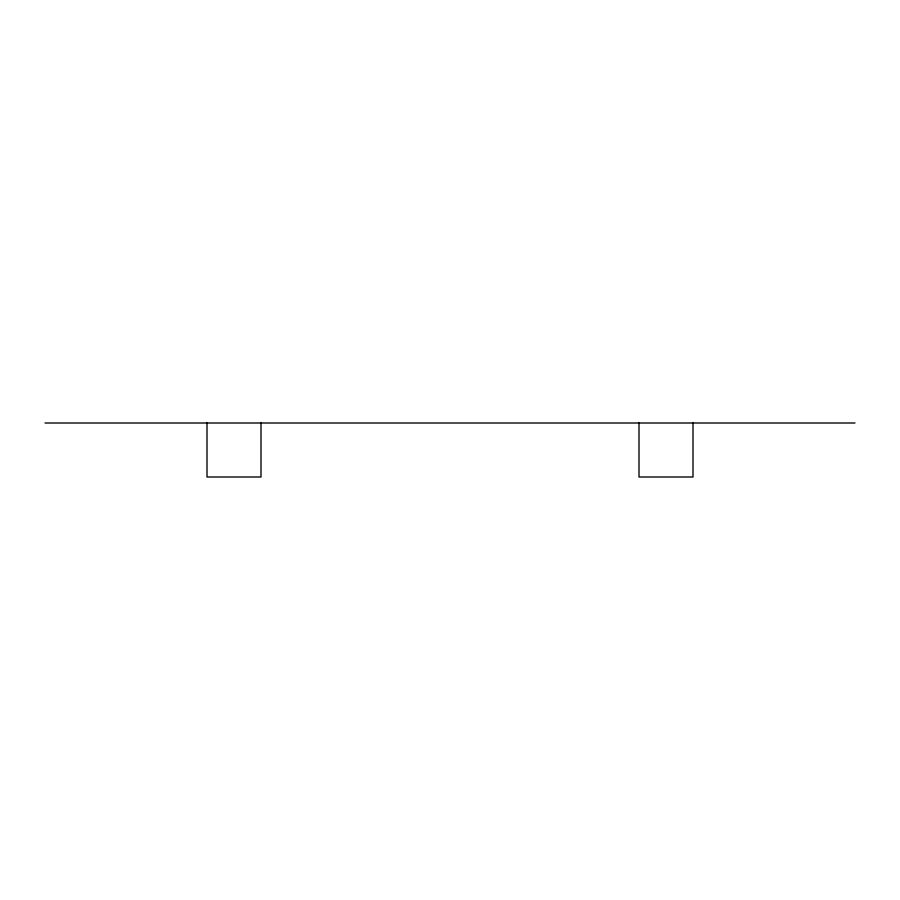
<?xml version="1.0" encoding="UTF-8"?>
<svg xmlns="http://www.w3.org/2000/svg" width="900" height="900" viewBox="0 0 900 900"><rect width="100%" height="100%" fill="white"/><g stroke="black" fill="none" stroke-linecap="round" stroke-linejoin="round"><path stroke-width="1.35" d="M45 423L855 423M693 423L693 477L639 477L639 423M261 423L261 477L207 477L207 423"/></g></svg>
